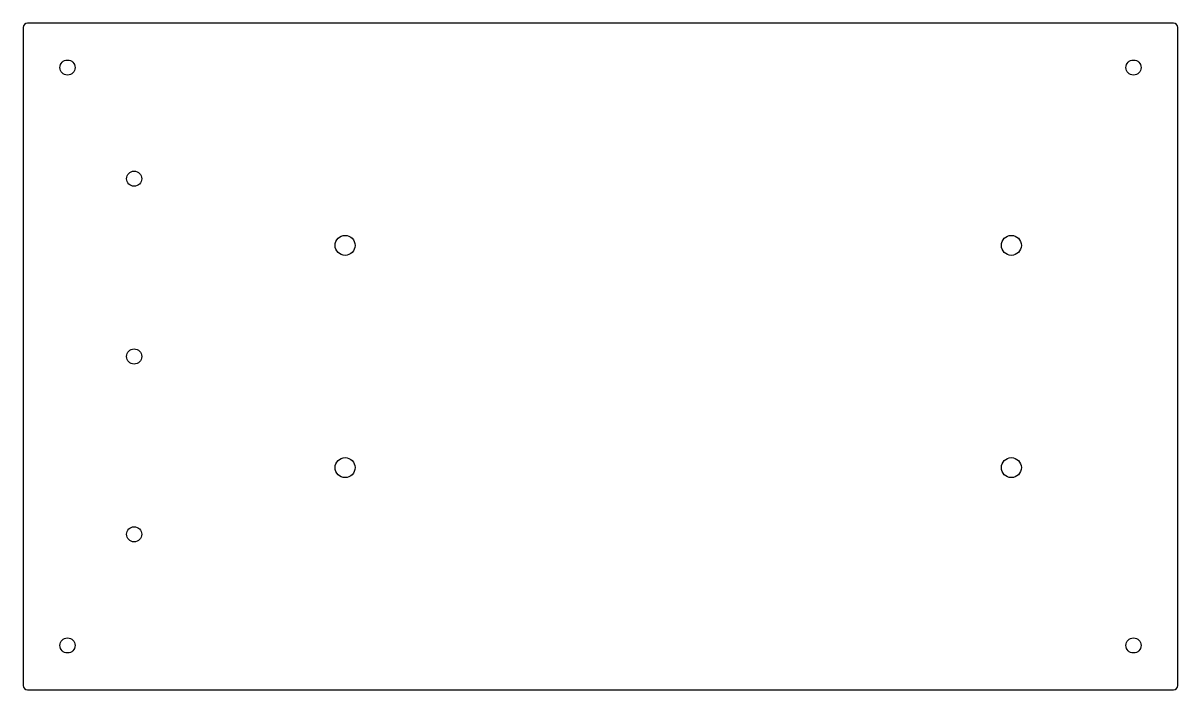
# Model space of a CAD drawing. Header units: millimetres. Extents: x -130 to 130, y -75 to 75.
import ezdxf

# ---------------------------------------------------------------- set-up
doc = ezdxf.new("R2010")
doc.units = ezdxf.units.MM
doc.layers.add('CUTOUTS', color=1, linetype='CONTINUOUS')
doc.layers.add('PERIMETER', color=5, linetype='CONTINUOUS')

msp = doc.modelspace()

# ---------------------------------------------------------------- linework, layer by layer
at = {"layer": 'CUTOUTS'}
for centre, radius in [((-120, 65), 1.7), ((120, 65), 1.7), ((-105, 40), 1.7), ((-57.5, 25), 2.25), ((92.5, 25), 2.25), ((-105, 0), 1.7), ((-57.5, -25), 2.25), ((92.5, -25), 2.25), ((-105, -40), 1.7), ((-120, -65), 1.7), ((120, -65), 1.7)]:
    msp.add_circle(centre, radius, dxfattribs=at)
at = {"layer": 'PERIMETER'}
for p, q in [((-130, 74), (-130, -74)), ((129, 75), (-129, 75)), ((130, -74), (130, 74)), ((-129, -75), (129, -75))]:
    msp.add_line(p, q, dxfattribs=at)
for centre, start, end in [((-129, 74), 90, 180), ((129, 74), 0, 90), ((-129, -74), 180, 270), ((129, -74), -90, 0)]:
    msp.add_arc(centre, 1, start, end, dxfattribs=at)

doc.saveas('drawing.dxf')
